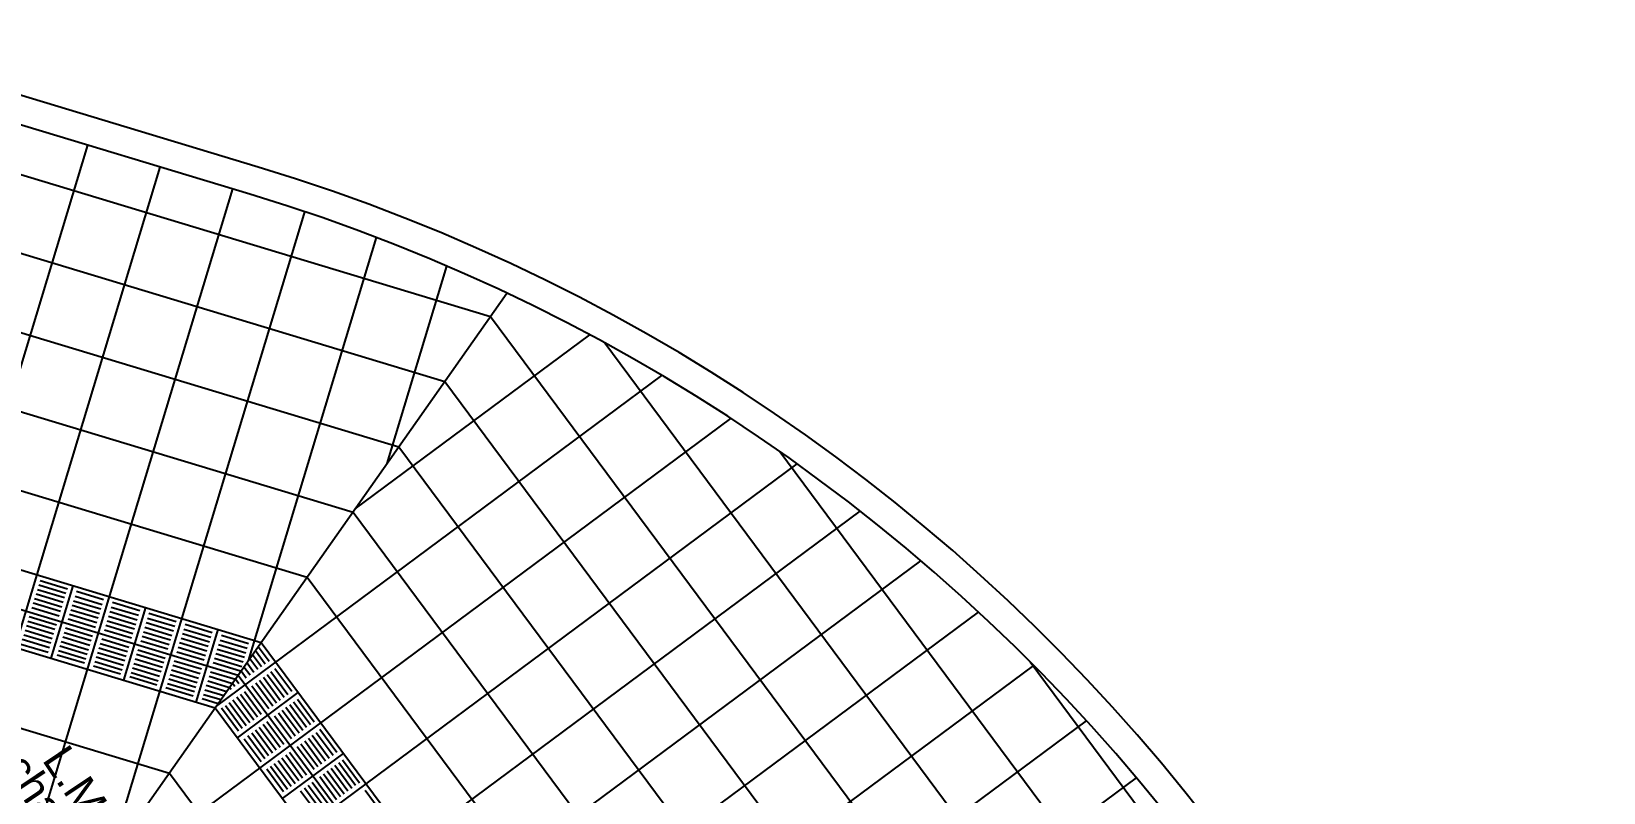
# Model space of a CAD drawing. Header units: inches. Extents: x -309 to 190, y -1585 to -1350.
# Drawn here: x -173.03 to -164.73, y -1384.21 to -1380.19 of the extents above; entities that cross this region are included whole.
import ezdxf

# ---------------------------------------------------------------- set-up
doc = ezdxf.new("R2010")
doc.units = ezdxf.units.IN
doc.header["$MEASUREMENT"] = 0
for name, color, linetype in [('02', 9, 'CONTINUOUS'), ('CIEGOS', 9, 'CONTINUOUS'), ('DET', 9, 'CONTINUOUS'), ('NO VIDENTES', 9, 'CONTINUOUS'), ('V2', 9, 'CONTINUOUS')]:
    doc.layers.add(name, color=color, linetype=linetype)
doc.styles.get("Standard").update_dxf_attribs({"font": 'arial.ttf'})

msp = doc.modelspace()

# ---------------------------------------------------------------- linework, layer by layer
at = {"layer": 'CIEGOS'}
for points in [[(-204.0052, -1373.6882), (-171.8211, -1383.4215)], [(-204.0644, -1374.0882), (-172.0635, -1383.7661)], [(-171.8211, -1383.4215), (-167.1318, -1389.7393)], [(-172.0635, -1383.7661), (-167.5318, -1389.8715)]]:
    msp.add_lwpolyline(points, dxfattribs=at)
at = {"layer": 'DET'}
for points in [[(-203.7094, -1371.6882), (-170.6093, -1381.6985)], [(-203.8277, -1372.4882), (-171.094, -1382.3877)], [(-203.8883, -1372.8882), (-171.336, -1382.7329)], [(-203.946, -1373.2882), (-171.5788, -1383.0769)], [(-204.0348, -1373.8882), (-171.9423, -1383.5938)], [(-204.1235, -1374.4882), (-172.3059, -1384.1107)], [(-173.8512, -1384.4791), (-172.7367, -1380.794)], [(-174.8393, -1380.8372), (-170.8516, -1382.0431)], [(-173.4684, -1384.5949), (-172.3539, -1380.9097)], [(-173.0855, -1384.7107), (-171.971, -1381.0255)], [(-172.6221, -1384.5603), (-171.5881, -1381.1413)], [(-171.889, -1383.518), (-171.2128, -1381.282)], [(-171.1559, -1382.4757), (-170.8406, -1381.4331)], [(-172.7906, -1384.7999), (-170.5233, -1381.5763)], [(-170.6093, -1381.6985), (-165.1318, -1389.0781)], [(-171.3244, -1382.7153), (-170.0862, -1381.7962)], [(-170.0067, -1381.8392), (-165.0912, -1388.4617)], [(-172.0575, -1383.7576), (-169.7048, -1382.0113)], [(-170.8516, -1382.0431), (-165.5318, -1389.2104)], [(-172.7906, -1384.7999), (-169.34, -1382.2387)], [(-171.094, -1382.3877), (-165.9318, -1389.3426)], [(-169.0829, -1382.4127), (-165.3726, -1387.4115)], [(-172.5522, -1385.1211), (-168.991, -1382.4778)], [(-172.3138, -1385.4423), (-168.6572, -1382.7281)], [(-171.336, -1382.7329), (-166.3318, -1389.4748)], [(-172.0754, -1385.7634), (-168.3379, -1382.9893)], [(-172.9296, -1383.5042), (-172.8138, -1383.1213)], [(-171.5788, -1383.0769), (-166.7318, -1389.607)], [(-172.5467, -1383.62), (-172.4309, -1383.2371)], [(-171.837, -1386.0846), (-168.0326, -1383.2609)], [(-172.1638, -1383.7358), (-172.048, -1383.3529)], [(-171.5986, -1386.4058), (-167.7412, -1383.5427)], [(-167.7604, -1383.5233), (-166.0528, -1385.824)], [(-171.9423, -1383.5938), (-167.3318, -1389.8054)], [(-171.9463, -1383.9241), (-171.6251, -1383.6857)], [(-171.3602, -1386.727), (-167.4631, -1383.8345)], [(-171.7079, -1384.2453), (-171.3867, -1384.0069)], [(-172.3059, -1384.1107), (-167.9318, -1390.0037)], [(-171.1218, -1387.0482), (-167.1984, -1384.1361)]]:
    msp.add_lwpolyline(points, dxfattribs=at)
at = {"layer": 'NO VIDENTES'}
for p, q in [((-172.8522, -1383.1619), (-172.9957, -1383.1185)), ((-172.9885, -1383.0946), (-172.8449, -1383.138)), ((-172.8811, -1383.2576), (-173.0247, -1383.2142)), ((-172.8739, -1383.2337), (-173.0175, -1383.1903)), ((-172.8666, -1383.2098), (-173.0102, -1383.1664)), ((-172.8594, -1383.1858), (-173.003, -1383.1424)), ((-172.8115, -1383.2003), (-172.668, -1383.2437)), ((-172.8043, -1383.1764), (-172.6607, -1383.2198)), ((-172.6535, -1383.1959), (-172.7971, -1383.1525)), ((-172.4621, -1383.2538), (-172.6056, -1383.2104)), ((-172.9028, -1383.3294), (-173.0464, -1383.286)), ((-172.8883, -1383.2816), (-173.0319, -1383.2381)), ((-172.8405, -1383.296), (-172.6969, -1383.3395)), ((-172.8333, -1383.2721), (-172.6897, -1383.3155)), ((-172.826, -1383.2482), (-172.6824, -1383.2916)), ((-172.8188, -1383.2243), (-172.6752, -1383.2677)), ((-172.6273, -1383.2821), (-172.4838, -1383.3256)), ((-172.6201, -1383.2582), (-172.4765, -1383.3016)), ((-172.6129, -1383.2343), (-172.4693, -1383.2777)), ((-172.4214, -1383.2922), (-172.2779, -1383.3356)), ((-172.2706, -1383.3117), (-172.4142, -1383.2683)), ((-172.9318, -1383.4251), (-173.0753, -1383.3817)), ((-172.9245, -1383.4012), (-173.0681, -1383.3578)), ((-172.9173, -1383.3773), (-173.0609, -1383.3339)), ((-172.9101, -1383.3534), (-173.0536, -1383.3099)), ((-172.8622, -1383.3678), (-172.7186, -1383.4113)), ((-172.855, -1383.3439), (-172.7114, -1383.3873)), ((-172.6491, -1383.3539), (-172.5055, -1383.3974)), ((-172.6418, -1383.33), (-172.4982, -1383.3734)), ((-172.6346, -1383.3061), (-172.491, -1383.3495)), ((-172.4431, -1383.364), (-172.2996, -1383.4074)), ((-172.4359, -1383.34), (-172.2923, -1383.3835)), ((-172.4287, -1383.3161), (-172.2851, -1383.3595)), ((-172.2372, -1383.374), (-172.0937, -1383.4174)), ((-172.23, -1383.3501), (-172.0864, -1383.3935)), ((-172.0792, -1383.3696), (-172.2228, -1383.3261)), ((-171.8877, -1383.4275), (-172.0313, -1383.384)), ((-173.0898, -1383.4296), (-172.9462, -1383.473)), ((-172.939, -1383.4491), (-173.0826, -1383.4057)), ((-172.8911, -1383.4635), (-172.7476, -1383.507)), ((-172.8839, -1383.4396), (-172.7403, -1383.483)), ((-172.8767, -1383.4157), (-172.7331, -1383.4591)), ((-172.8694, -1383.3918), (-172.7259, -1383.4352)), ((-172.678, -1383.4497), (-172.5344, -1383.4931)), ((-172.6708, -1383.4257), (-172.5272, -1383.4691)), ((-172.6635, -1383.4018), (-172.5199, -1383.4452)), ((-172.4721, -1383.4597), (-172.3285, -1383.5031)), ((-172.4576, -1383.4118), (-172.314, -1383.4553)), ((-172.4504, -1383.3879), (-172.3068, -1383.4313)), ((-172.2589, -1383.4458), (-172.1154, -1383.4892)), ((-172.2517, -1383.4219), (-172.1081, -1383.4653)), ((-172.2445, -1383.3979), (-172.1009, -1383.4414)), ((-172.053, -1383.4558), (-171.9095, -1383.4993)), ((-172.0458, -1383.4319), (-171.9022, -1383.4753)), ((-172.0386, -1383.408), (-171.895, -1383.4514)), ((-171.7993, -1383.5348), (-171.8514, -1383.4646)), ((-171.8363, -1383.443), (-171.7792, -1383.5199)), ((-172.7548, -1383.5309), (-172.8984, -1383.4875)), ((-172.5634, -1383.5888), (-172.7069, -1383.5454)), ((-172.6997, -1383.5214), (-172.5561, -1383.5649)), ((-172.6925, -1383.4975), (-172.5489, -1383.5409)), ((-172.6852, -1383.4736), (-172.5417, -1383.517)), ((-172.4938, -1383.5315), (-172.3502, -1383.5749)), ((-172.4866, -1383.5075), (-172.343, -1383.551)), ((-172.4793, -1383.4836), (-172.3357, -1383.527)), ((-172.2879, -1383.5415), (-172.1443, -1383.5849)), ((-172.2807, -1383.5176), (-172.1371, -1383.561)), ((-172.2662, -1383.4697), (-172.1226, -1383.5131)), ((-172.0747, -1383.5276), (-171.9312, -1383.571)), ((-172.0675, -1383.5037), (-171.9239, -1383.5471)), ((-172.0603, -1383.4798), (-171.9167, -1383.5232)), ((-171.8796, -1383.5944), (-171.912, -1383.5507)), ((-171.8595, -1383.5795), (-171.8969, -1383.5292)), ((-171.8395, -1383.5646), (-171.8817, -1383.5076)), ((-171.8194, -1383.5497), (-171.8666, -1383.4861)), ((-172.3719, -1383.6467), (-172.5155, -1383.6033)), ((-172.5083, -1383.5793), (-172.3647, -1383.6228)), ((-172.501, -1383.5554), (-172.3575, -1383.5988)), ((-172.3096, -1383.6133), (-172.166, -1383.6567)), ((-172.3024, -1383.5894), (-172.1588, -1383.6328)), ((-172.2951, -1383.5654), (-172.1515, -1383.6089)), ((-172.1037, -1383.6233), (-171.9878, -1383.6584)), ((-172.0965, -1383.5994), (-171.9726, -1383.6369)), ((-172.0892, -1383.5755), (-171.9575, -1383.6153)), ((-171.9398, -1383.6391), (-171.9575, -1383.6153)), ((-171.8997, -1383.6093), (-171.9272, -1383.5723)), ((-171.8498, -1383.6345), (-171.7604, -1383.755)), ((-171.8297, -1383.6196), (-171.7403, -1383.7401)), ((-171.8097, -1383.6047), (-171.7203, -1383.7252)), ((-171.7896, -1383.5898), (-171.7002, -1383.7103)), ((-171.7695, -1383.5749), (-171.6801, -1383.6954)), ((-171.66, -1383.6805), (-171.7494, -1383.56)), ((-172.1805, -1383.7046), (-172.3241, -1383.6612)), ((-172.3168, -1383.6372), (-172.1733, -1383.6807)), ((-172.1254, -1383.6951), (-172.0332, -1383.723)), ((-172.1182, -1383.6712), (-172.0181, -1383.7015)), ((-172.1109, -1383.6473), (-172.0029, -1383.6799)), ((-171.98, -1383.6689), (-171.9878, -1383.6584)), ((-171.9599, -1383.654), (-171.9726, -1383.6369)), ((-171.9502, -1383.709), (-171.8608, -1383.8295)), ((-171.9301, -1383.6941), (-171.8407, -1383.8146)), ((-171.91, -1383.6792), (-171.8206, -1383.7997)), ((-171.8699, -1383.6494), (-171.7805, -1383.7699)), ((-172.0484, -1383.7445), (-172.1326, -1383.7191)), ((-171.9411, -1383.8891), (-172.0305, -1383.7686)), ((-172.0104, -1383.7537), (-171.921, -1383.8742)), ((-171.9903, -1383.7388), (-171.9009, -1383.8593)), ((-171.9703, -1383.7239), (-171.8809, -1383.8444)), ((-171.6412, -1383.9156), (-171.7306, -1383.7951)), ((-171.6211, -1383.9007), (-171.7105, -1383.7802)), ((-171.6011, -1383.8858), (-171.6905, -1383.7653)), ((-171.581, -1383.8709), (-171.6704, -1383.7504)), ((-171.5609, -1383.856), (-171.6503, -1383.7355)), ((-171.6302, -1383.7206), (-171.5408, -1383.8411)), ((-171.7416, -1383.9901), (-171.831, -1383.8696)), ((-171.7215, -1383.9752), (-171.8109, -1383.8547)), ((-171.7014, -1383.9603), (-171.7908, -1383.8398)), ((-171.6613, -1383.9305), (-171.7507, -1383.81)), ((-171.4216, -1384.0017), (-171.511, -1383.8812)), ((-171.9113, -1383.9292), (-171.8219, -1384.0497)), ((-171.8018, -1384.0348), (-171.8912, -1383.9143)), ((-171.7817, -1384.0199), (-171.8711, -1383.8994)), ((-171.7617, -1384.005), (-171.8511, -1383.8845)), ((-171.6114, -1383.9557), (-171.522, -1384.0762)), ((-171.5913, -1383.9408), (-171.5019, -1384.0613)), ((-171.5713, -1383.9259), (-171.4819, -1384.0464)), ((-171.5512, -1383.911), (-171.4618, -1384.0315)), ((-171.5311, -1383.8961), (-171.4417, -1384.0166)), ((-171.7319, -1384.0451), (-171.6425, -1384.1656)), ((-171.7118, -1384.0302), (-171.6224, -1384.1507)), ((-171.6917, -1384.0153), (-171.6023, -1384.1358)), ((-171.6716, -1384.0004), (-171.5822, -1384.1209)), ((-171.6315, -1383.9706), (-171.5421, -1384.0911)), ((-171.3918, -1384.0418), (-171.3024, -1384.1623)), ((-171.7027, -1384.2103), (-171.7921, -1384.0898)), ((-171.772, -1384.0749), (-171.6826, -1384.1954)), ((-171.7519, -1384.06), (-171.6625, -1384.1805)), ((-171.4229, -1384.2517), (-171.5123, -1384.1312)), ((-171.4028, -1384.2368), (-171.4922, -1384.1163)), ((-171.3827, -1384.2219), (-171.4721, -1384.1014)), ((-171.3627, -1384.207), (-171.4521, -1384.0865)), ((-171.3426, -1384.1921), (-171.432, -1384.0716)), ((-171.3225, -1384.1772), (-171.4119, -1384.0567)), ((-171.5233, -1384.3262), (-171.6127, -1384.2057)), ((-171.5032, -1384.3113), (-171.5926, -1384.1908)), ((-171.4831, -1384.2964), (-171.5725, -1384.1759)), ((-171.463, -1384.2815), (-171.5524, -1384.161)), ((-171.1832, -1384.3229), (-171.2726, -1384.2024))]:
    msp.add_line(p, q, dxfattribs=at)
at = {"layer": 'V2'}
for points in [[(-272.7318, -1415.4082, 0.414214), (-264.7318, -1423.4082), (-172.7318, -1423.4082, 0.414214), (-164.7318, -1415.4082), (-164.7318, -1390.4819, 0.330583), (-171.8369, -1380.9101), (-202.5175, -1371.6307, 0.073558), (-204.8335, -1371.2882), (-264.7318, -1371.2882, 0.414214), (-272.7318, -1379.2882)], [(-272.5818, -1415.4082, 0.414214), (-264.7318, -1423.2582), (-172.7318, -1423.2582, 0.414214), (-164.8818, -1415.4082), (-164.8818, -1390.4819, 0.330583), (-171.8803, -1381.0537), (-202.5609, -1371.7743, 0.073558), (-204.8335, -1371.4382), (-264.7318, -1371.4382, 0.414214), (-272.5818, -1379.2882)]]:
    msp.add_lwpolyline(points, format="xyb", close=True, dxfattribs=at)

# ---------------------------------------------------------------- texts
at = {"layer": '02'}
for s, p in [('ochava', (-173.2656, -1383.9719)), ('L.M.', (-172.9819, -1384.0406))]:
    msp.add_text(s, height=0.168, rotation=303.76995, dxfattribs=at).set_placement(p)

doc.saveas('drawing.dxf')
